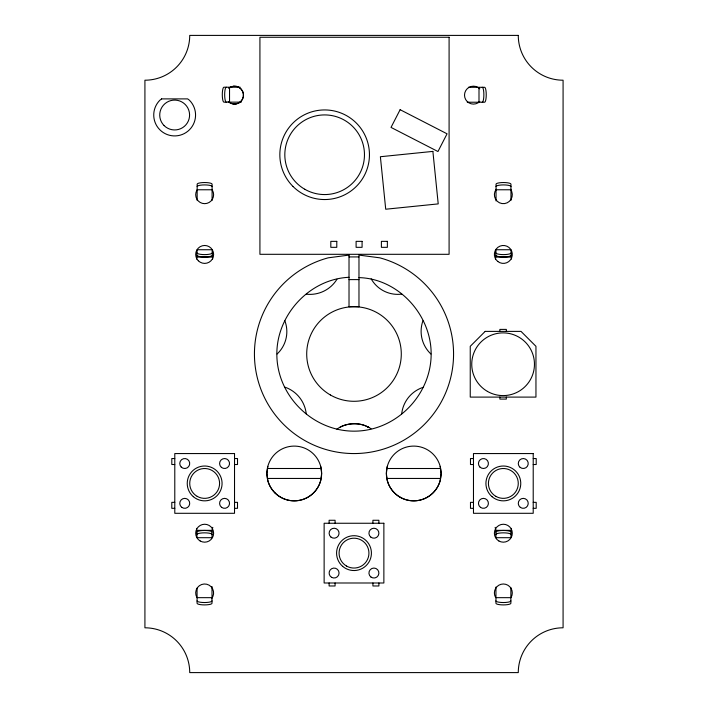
<?xml version="1.0" encoding="UTF-8"?>
<svg xmlns="http://www.w3.org/2000/svg" width="708" height="708" viewBox="0 0 708 708"><rect width="100%" height="100%" fill="white"/><g stroke="black" fill="none" stroke-linecap="round" stroke-linejoin="round"><path stroke-width="1.06" d="M267.819 466.386L266.881 473.475L267.819 480.564A27.382 27.382 0 0 0 320.706 480.564L321.644 473.475L320.706 466.386M387.294 466.386L386.356 473.475L387.294 480.564A27.382 27.382 0 0 0 440.181 480.564L441.119 473.475L440.181 466.386M196.629 259.084L197.16 249.738L212.099 249.738L212.63 259.084M196.541 528.354L197.072 537.699L212.002 537.699L212.002 530.345L212.807 527.363M495.503 259.084L496.034 249.738L510.964 249.738L511.503 259.084M495.14 527.363L495.945 530.345L495.945 537.699L510.875 537.699L511.415 528.354M339.495 427.561C345.814 423.349 359.16 422.074 367.47 426.738M349.017 277.297C308.661 279.067 275.43 316.29 276.881 356.443C278.138 397.984 314.91 432.491 356.443 431.119C397.984 429.862 432.491 393.09 431.119 351.557C429.942 313.405 397.604 278.607 358.974 277.616M230.003 87.208L240.154 87.208M468.377 87.288L478.334 87.288M241.26 102.147L223.914 102.147A7.469 1.62 90 0 1 222.294 94.677A7.469 1.62 90 0 1 223.914 87.208L229.534 87.208L229.534 102.147M467.271 102.226L484.617 102.226A7.469 1.62 -90 0 0 486.237 94.757A7.469 1.62 -90 0 0 484.617 87.288L478.997 87.288L478.997 102.226M197.16 189.771L212.099 189.771M496.034 189.771L510.964 189.771M349.017 256.924L358.974 256.924M197.16 257.093L212.099 257.093M496.034 257.093L510.964 257.093M349.017 279.607L358.974 279.607M174.787 458.536L171.805 458.536L171.805 464.51L174.787 464.51M234.525 458.536L237.516 458.536L237.516 464.519L234.525 464.519M473.475 458.545L470.484 458.545L470.484 464.519L473.475 464.519M533.212 458.545L536.204 458.545L536.204 464.519L533.212 464.519M267.536 468.492L320.99 468.492M387.011 468.501L440.464 468.501M267.536 478.449L320.99 478.449M387.011 478.449L440.464 478.449M174.787 502.344L171.796 502.344L171.796 508.326L174.787 508.326M234.525 502.344L237.507 502.344L237.507 508.317L234.525 508.317M473.475 502.353L470.484 502.353L470.484 508.326L473.475 508.326M533.212 502.344L536.195 502.344L536.195 508.326L533.212 508.326M197.072 530.345L212.002 530.345M495.945 530.345L510.875 530.345M197.072 597.667L212.002 597.667M495.945 597.667L510.875 597.667M368.036 426.995L368.93 427.482L367.089 426.552M510.964 200.399L510.964 184.16A7.469 1.62 0 0 0 503.503 182.54A7.469 1.62 0 0 0 496.034 184.16L496.034 200.913M510.875 587.596L510.875 603.287A7.469 1.62 0 0 1 503.415 604.906A7.469 1.62 0 0 1 495.945 603.287L495.945 587.047M506.335 331.388L506.335 329.397L499.866 329.397L499.866 331.388M506.335 397.099L506.335 399.091L499.866 399.091L499.866 397.099M378.886 523.256L378.886 520.274L372.912 520.274L372.912 523.256M378.895 582.994L378.895 585.976L372.921 585.976L372.921 582.994M335.088 523.256L335.088 520.274L329.114 520.274L329.114 523.256M335.079 582.994L335.079 585.976L329.114 585.976L329.114 582.994M212.099 200.399L212.099 184.16A7.469 1.62 0 0 0 204.63 182.54A7.469 1.62 0 0 0 197.16 184.16L197.16 200.399M212.002 586.534L212.002 603.287A7.469 1.62 0 0 1 204.541 604.906A7.469 1.62 0 0 1 197.072 603.287L197.072 588.153M336.84 429.172A30.479 30.479 0 0 1 371.054 428.729M401.702 413.817A31.409 31.409 0 0 1 423.189 387.32M430.88 354A31.196 31.196 0 0 1 422.941 320.795M285.059 387.205A31.807 31.807 0 0 1 306.245 413.888M284.811 320.68A30.621 30.621 0 0 1 277.12 354M401.755 294.112A30.586 30.586 0 0 1 371.16 278.828M336.946 279.271A31.736 31.736 0 0 1 306.299 294.183M226.286 102.147A7.469 1.62 90 0 1 224.666 94.677A7.469 1.62 90 0 1 226.286 87.208M482.245 87.288A7.469 1.62 90 0 1 483.865 94.757A7.469 1.62 90 0 1 482.245 102.226M495.945 532.089A7.469 1.62 0 0 1 503.415 530.469A7.469 1.62 0 0 1 510.875 532.089M495.945 534.46A7.469 1.62 0 0 1 503.415 532.841A7.469 1.62 0 0 1 510.875 534.46M510.875 600.915A7.469 1.62 0 0 1 503.415 602.535A7.469 1.62 0 0 1 495.945 600.915M197.072 532.089A7.469 1.62 0 0 1 204.541 530.469A7.469 1.62 0 0 1 212.002 532.089M197.072 534.46A7.469 1.62 0 0 1 204.541 532.841A7.469 1.62 0 0 1 212.002 534.46M212.002 600.915A7.469 1.62 0 0 1 204.541 602.535A7.469 1.62 0 0 1 197.072 600.915M510.964 255.358A7.469 1.62 0 0 1 503.503 256.977A7.469 1.62 0 0 1 496.034 255.358M510.964 252.986A7.469 1.62 0 0 1 503.503 254.606A7.469 1.62 0 0 1 496.034 252.986M496.034 186.531A7.469 1.62 0 0 1 503.503 184.912A7.469 1.62 0 0 1 510.964 186.531M212.099 255.358A7.469 1.62 0 0 1 204.63 256.977A7.469 1.62 0 0 1 197.16 255.358M212.099 252.986A7.469 1.62 0 0 1 204.63 254.606A7.469 1.62 0 0 1 197.16 252.986M197.16 186.531A7.469 1.62 0 0 1 204.63 184.912A7.469 1.62 0 0 1 212.099 186.531M212.418 190.222A8.956 8.956 0 0 1 204.656 203.656A8.956 8.956 0 0 1 196.895 190.222M228.764 101.996A8.956 8.956 0 0 0 241.039 101.288A8.956 8.956 0 0 0 241.039 88.987A8.956 8.956 0 0 0 228.764 88.279A8.956 8.956 0 0 1 241.216 89.181A8.956 8.956 0 0 1 240.676 101.651A8.956 8.956 0 0 1 228.188 101.474M510.468 189.266A8.956 8.956 0 0 1 509.379 201.329A8.956 8.956 0 0 1 497.264 201.284A8.956 8.956 0 0 1 496.255 189.222M479.812 101.474A8.956 8.956 0 0 1 467.138 101.474A8.956 8.956 0 0 1 467.138 88.801A8.956 8.956 0 0 1 479.812 88.801M196.895 597.428A8.956 8.956 0 0 1 199.302 585.764A8.956 8.956 0 0 1 211.179 586.799A8.956 8.956 0 0 1 211.515 598.711M495.582 597.428A8.956 8.956 0 0 1 503.344 583.994A8.956 8.956 0 0 1 511.105 597.428M400.126 109.696L391.02 127.405L437.96 151.53L447.058 133.812L400.126 109.696M485.175 331.388L470.245 346.318L470.245 397.099L535.956 397.099L535.956 346.318L521.017 331.388L485.175 331.388M161.619 98.89L159.866 100.235A20.913 20.904 0 0 0 159.866 129.803A20.913 20.904 0 0 0 189.434 129.803A20.913 20.904 0 0 0 189.434 100.235L187.682 98.89L161.619 98.89M349.017 255.092L328.229 257.827A99.562 99.562 0 0 0 272.447 411.109A99.562 99.562 0 0 0 435.553 411.109A99.562 99.562 0 0 0 379.771 257.827L358.974 255.092L358.974 306.706L349.017 306.706L349.017 255.092M432.88 151.397L380.382 156.725L385.718 209.223L438.217 203.895L432.88 151.397M518.274 35.4L189.726 35.4A44.799 44.799 0 0 1 144.919 80.208L144.919 627.801A44.808 44.799 0 0 1 189.726 672.6L518.274 672.6A44.808 44.808 0 0 1 563.081 627.792L563.081 80.208A44.799 44.799 0 0 1 518.274 35.4M449.093 37.259L259.924 37.259L259.924 254.305L449.093 254.305L449.093 37.259M336.787 241.357L330.813 241.357L330.813 247.331L336.787 247.331L336.787 241.357M362.08 241.357L356.106 241.357L356.106 247.331L362.08 247.331L362.08 241.357M387.365 241.357L381.391 241.357L381.391 247.331L387.365 247.331L387.365 241.357M234.525 453.562L174.787 453.562L174.787 513.3L234.525 513.3L234.525 453.562M533.212 453.562L473.475 453.562L473.475 513.3L533.212 513.3L533.212 453.562M383.869 523.256L324.131 523.256L324.131 582.994L383.869 582.994L383.869 523.256M487.423 391.4A31.364 31.364 0 0 0 534.46 364.239A31.364 31.364 0 0 0 487.423 337.079A31.364 31.364 0 0 0 487.423 391.4M292.962 186.416A44.799 44.799 0 0 0 367.921 166.336A44.799 44.799 0 0 0 313.042 111.466A44.799 44.799 0 0 0 292.962 186.416M304.732 189.231A39.825 39.825 0 0 0 364.47 154.742A39.825 39.825 0 0 0 304.732 120.254A39.825 39.825 0 0 0 304.732 189.231M400.047 497.184A27.382 27.382 0 0 0 441.119 473.475A27.382 27.382 0 0 0 400.047 449.766A27.382 27.382 0 0 0 400.047 497.184M274.899 492.839A27.382 27.382 0 0 0 320.706 480.564A27.382 27.382 0 0 0 287.174 447.031A27.382 27.382 0 0 0 274.899 492.839M164.097 125.582A14.939 14.939 0 0 0 189.08 118.891A14.939 14.939 0 0 0 170.787 100.598A14.939 14.939 0 0 0 164.097 125.582M330.353 394.958A47.294 47.294 0 0 0 401.294 354A47.294 47.294 0 0 0 330.353 313.042A47.294 47.294 0 0 0 330.353 394.958M193.319 496.662A17.426 17.426 0 0 0 221.781 486.635A17.426 17.426 0 0 0 198.868 466.997A17.426 17.426 0 0 0 193.319 496.662M197.187 496.361A14.939 14.939 0 0 0 219.586 483.431A14.939 14.939 0 0 0 197.187 470.501A14.939 14.939 0 0 0 197.187 496.361M181.221 467.041A4.974 4.974 0 0 0 189.549 464.811A4.974 4.974 0 0 0 183.452 458.713A4.974 4.974 0 0 0 181.221 467.041M181.797 507.353A4.974 4.974 0 0 0 189.691 503.892A4.974 4.974 0 0 0 182.744 498.786A4.974 4.974 0 0 0 181.797 507.353M221.604 507.344A4.974 4.974 0 0 0 229.516 503.91A4.974 4.974 0 0 0 222.586 498.777A4.974 4.974 0 0 0 221.604 507.344M221.427 467.377A4.974 4.974 0 0 0 229.481 464.315A4.974 4.974 0 0 0 222.799 458.864A4.974 4.974 0 0 0 221.427 467.377M492.007 496.662A17.426 17.426 0 0 0 520.469 486.635A17.426 17.426 0 0 0 497.556 466.997A17.426 17.426 0 0 0 492.007 496.662M495.874 496.361A14.939 14.939 0 0 0 518.274 483.431A14.939 14.939 0 0 0 495.874 470.501A14.939 14.939 0 0 0 495.874 496.361M479.909 467.041A4.974 4.974 0 0 0 488.237 464.811A4.974 4.974 0 0 0 482.139 458.713A4.974 4.974 0 0 0 479.909 467.041M480.484 507.353A4.974 4.974 0 0 0 488.378 503.892A4.974 4.974 0 0 0 481.431 498.786A4.974 4.974 0 0 0 480.484 507.353M520.292 507.344A4.974 4.974 0 0 0 528.203 503.91A4.974 4.974 0 0 0 521.274 498.777A4.974 4.974 0 0 0 520.292 507.344M520.115 467.377A4.974 4.974 0 0 0 528.168 464.315A4.974 4.974 0 0 0 521.486 458.864A4.974 4.974 0 0 0 520.115 467.377M342.663 566.356A17.426 17.426 0 0 0 371.125 556.329A17.426 17.426 0 0 0 348.212 536.691A17.426 17.426 0 0 0 342.663 566.356M346.531 566.055A14.939 14.939 0 0 0 368.939 553.125A14.939 14.939 0 0 0 346.531 540.195A14.939 14.939 0 0 0 346.531 566.055M331.601 577.347A4.974 4.974 0 0 0 339.061 573.038A4.974 4.974 0 0 0 331.601 568.728A4.974 4.974 0 0 0 331.601 577.347M370.965 577.047A4.974 4.974 0 0 0 378.86 573.586A4.974 4.974 0 0 0 371.912 568.48A4.974 4.974 0 0 0 370.965 577.047M370.948 537.213A4.974 4.974 0 0 0 378.86 533.779A4.974 4.974 0 0 0 371.93 528.646A4.974 4.974 0 0 0 370.948 537.213M330.946 537.071A4.974 4.974 0 0 0 338.999 534.009A4.974 4.974 0 0 0 332.317 528.557A4.974 4.974 0 0 0 330.946 537.071M198.32 260.774A8.956 8.956 0 0 0 213.312 256.756A8.956 8.956 0 0 0 202.338 245.782A8.956 8.956 0 0 0 198.32 260.774M497.812 261.491A8.956 8.956 0 0 0 512.211 255.703A8.956 8.956 0 0 0 499.998 246.127A8.956 8.956 0 0 0 497.812 261.491M200.178 540.974A8.956 8.956 0 0 0 213.621 533.212A8.956 8.956 0 0 0 200.178 525.451A8.956 8.956 0 0 0 200.178 540.974M498.866 540.974A8.956 8.956 0 0 0 512.309 533.212A8.956 8.956 0 0 0 498.866 525.451A8.956 8.956 0 0 0 498.866 540.974"/></g></svg>
